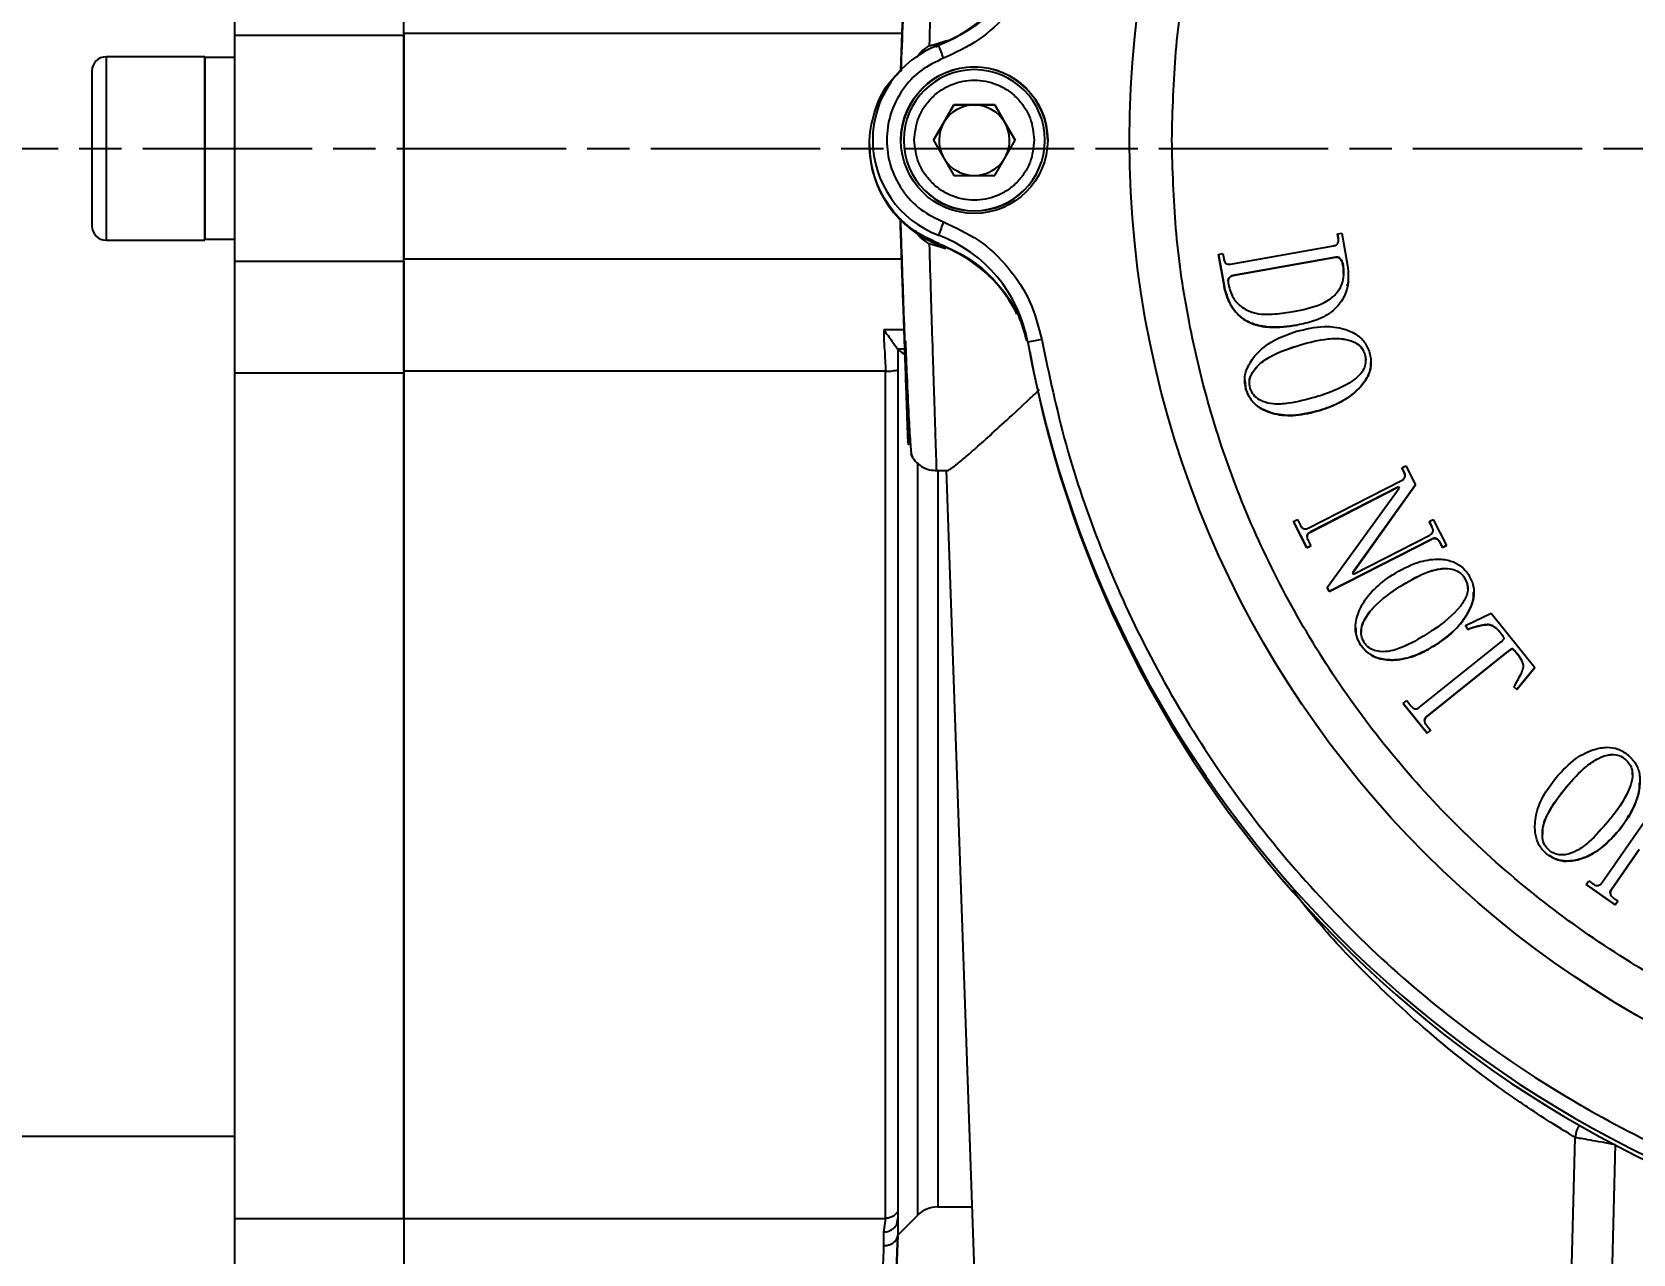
# Model space of a CAD drawing. Header units: millimetres. Extents: x 2278 to 4715, y 679 to 2402.
# Drawn here: x 3693.4 to 3806.8, y 2004.8 to 2091.4 of the extents above; entities that cross this region are included whole.
import ezdxf

# ---------------------------------------------------------------- set-up
doc = ezdxf.new("R2010")
doc.units = ezdxf.units.MM
doc.linetypes.add('AM_ISO08W050', pattern=[18, 12, -1.5, 3, -1.5])
doc.layers.add('AM_5', color=3, linetype='Continuous', lineweight=25)
doc.layers.add('AM_7', color=4, linetype='AM_ISO08W050', lineweight=25)
doc.styles.add('SLDTEXTSTYLE1', font='txt.shx', dxfattribs={"width": 0.7, "bigfont": 'gbcbig.shx'})
doc.dimstyles.new('SLDDIMSTYLE12$0', dxfattribs={"dimtxt": 12, "dimasz": 10, "dimexe": 0, "dimexo": 0.0625, "dimgap": 0.875, "dimtad": 1, "dimdec": 1, "dimlfac": 1.8, "dimrnd": 1e-09, "dimzin": 12, "dimdsep": 46, "dimtxsty": 'SLDTEXTSTYLE1', "dimcen": 0.09, "dimdle": 8.16, "dimclrd": 3, "dimclre": 3, "dimadec": 0, "dimazin": 3, "dimtfac": 1, "dimtdec": 1, "dimtofl": 0, "dimtmove": 0, "dimatfit": 3, "dimfxl": 0, "dimfrac": 2, "dimtolj": 1, "dimlwd": 5, "dimlwe": 5, "dimarcsym": 0})

# ---------------------------------------------------------------- blocks, each defined once
blk = doc.blocks.new('*D60')
at = {"layer": 'AM_5', "color": 3, "lineweight": 5, "transparency": 16777216}
blk.add_line((3707.66, 2176.12), (3538.45, 2176.12), dxfattribs=at)
at = {"layer": 'AM_5', "color": 3, "linetype": 'Continuous', "lineweight": 5, "transparency": 16777216}
for p, q in [((3538.45, 2166.12), (3538.45, 2000.12)), ((3707.66, 1990.12), (3538.45, 1990.12))]:
    blk.add_line(p, q, dxfattribs=at)
at = {"layer": 'AM_5', "color": 3, "transparency": 16777216}
for points in [[(3536.78, 2166.12), (3540.11, 2166.12), (3538.45, 2176.12)], [(3536.78, 2000.12), (3540.11, 2000.12), (3538.45, 1990.12)]]:
    blk.add_solid(points, dxfattribs=at)
at = {"layer": 'Defpoints', "color": 0, "transparency": 16777216}
for p in [(3707.72, 2176.12), (3538.45, 1990.12), (3707.72, 1990.12)]:
    blk.add_point(p, dxfattribs=at)
at = {"layer": 'AM_5', "color": 0, "transparency": 16777216, "insert": (3531.57, 2083.12), "char_height": 12, "attachment_point": 5, "rotation": 90, "style": 'SLDTEXTSTYLE1'}
blk.add_mtext('\\A1;186', dxfattribs=at)

msp = doc.modelspace()

# ---------------------------------------------------------------- linework, layer by layer
at = {"color": 7, "linetype": 'Continuous', "lineweight": 25}
for p, q in [((3707.721, 2099.054), (3707.72, 2091.116)), ((3755.115, 2094.572), (3754.908, 2088.652)), ((3719.72, 2091.116), (3707.72, 2091.116)), ((3707.72, 2091.116), (3707.72, 2075.125)), ((3755, 2091.278), (3719.72, 2091.278)), ((3719.72, 2075.125), (3719.72, 2091.116)), ((3756.947, 2090.386), (3757.475, 2090.541)), ((3757.424, 2090.332), (3757.656, 2090.459)), ((3757.475, 2090.541), (3758.203, 2090.773)), ((3705.62, 2089.621), (3698.62, 2089.621)), ((3698.62, 2089.621), (3698.62, 2076.621)), ((3705.62, 2089.621), (3705.62, 2076.621)), ((3707.72, 2089.561), (3705.62, 2089.561)), ((3705.62, 2076.681), (3705.62, 2089.561)), ((3758.7, 2086.207), (3757.256, 2083.707)), ((3757.978, 2084.951), (3758.7, 2086.201)), ((3761.587, 2086.207), (3758.7, 2086.207)), ((3758.7, 2086.201), (3758.7, 2086.207)), ((3758.7, 2086.201), (3760.143, 2086.201)), ((3760.143, 2086.201), (3761.587, 2086.201)), ((3763.03, 2083.707), (3761.587, 2086.207)), ((3761.587, 2086.201), (3761.587, 2086.207)), ((3761.587, 2086.201), (3762.308, 2084.951)), ((3757.258, 2083.704), (3757.978, 2084.951)), ((3762.308, 2084.951), (3763.028, 2083.704)), ((3752.72, 2083.411), (3752.72, 2083.338)), ((3752.943, 2083.709), (3752.943, 2083.675)), ((3755.143, 2083.705), (3755.143, 2083.694)), ((3757.256, 2083.707), (3758.7, 2081.207)), ((3761.587, 2081.207), (3763.03, 2083.707)), ((3765.143, 2083.694), (3765.143, 2083.705)), ((3758.7, 2081.207), (3761.587, 2081.207)), ((3698.62, 2076.621), (3705.62, 2076.621)), ((3705.62, 2076.681), (3707.72, 2076.681)), ((3757.5, 2076.204), (3756.944, 2076.363)), ((3757.539, 2076.334), (3757.5, 2076.204)), ((3758.137, 2076.01), (3757.5, 2076.204)), ((3757.611, 2076.935), (3757.611, 2076.969)), ((3757.655, 2076.291), (3757.655, 2076.363)), ((3778.307, 2074.922), (3785.608, 2076.222)), ((3785.88, 2077.062), (3786.186, 2077.116)), ((3785.936, 2076.756), (3785.88, 2077.062)), ((3785.88, 2077.062), (3785.88, 2077.06)), ((3785.88, 2077.06), (3785.936, 2076.753)), ((3785.936, 2076.756), (3785.936, 2076.753)), ((3785.936, 2076.753), (3785.937, 2076.536)), ((3786.186, 2077.116), (3786.596, 2074.818)), ((3707.72, 2075.125), (3719.72, 2075.125)), ((3707.72, 2075.125), (3707.72, 2067.187)), ((3719.72, 2075.288), (3754.998, 2075.288)), ((3719.72, 2075.125), (3719.72, 2067.187)), ((3754.998, 2075.288), (3755.003, 2075.151)), ((3777.448, 2075.611), (3777.754, 2075.665)), ((3777.839, 2073.417), (3777.448, 2075.611)), ((3777.448, 2075.611), (3777.448, 2075.609)), ((3777.448, 2075.609), (3777.839, 2073.415)), ((3777.754, 2075.665), (3777.818, 2075.309)), ((3785.755, 2075.405), (3778.454, 2074.105)), ((3778.454, 2074.103), (3785.755, 2075.403)), ((3785.755, 2075.403), (3785.755, 2075.405)), ((3778.454, 2074.103), (3778.454, 2074.105)), ((3786.29, 2074.762), (3786.28, 2074.223)), ((3786.29, 2074.762), (3786.29, 2074.764)), ((3777.839, 2073.417), (3777.839, 2073.415)), ((3786.655, 2073.767), (3786.655, 2073.769)), ((3763.162, 2071.363), (3763.053, 2071.611)), ((3755.174, 2070.271), (3753.727, 2070.271)), ((3763.934, 2069.397), (3763.934, 2069.363)), ((3754.72, 2068.889), (3754.705, 2068.916)), ((3754.705, 2068.916), (3755.221, 2068.916)), ((3754.72, 2068.889), (3754.72, 2067.431)), ((3755.236, 2068.494), (3754.72, 2068.889)), ((3755.223, 2068.916), (3755.285, 2068.916)), ((3719.72, 2067.187), (3707.72, 2067.187)), ((3753.854, 2067.329), (3719.72, 2067.326)), ((3788.259, 2067.94), (3788.259, 2067.942)), ((3779.301, 2066.7), (3779.301, 2066.698)), ((3779.314, 2066.699), (3779.392, 2066.045)), ((3757.453, 2060.287), (3758.23, 2060.287)), ((3758.161, 2060.332), (3760.852, 1983.283)), ((3790.439, 2060.478), (3790.717, 2060.62)), ((3790.582, 2060.201), (3790.439, 2060.478)), ((3790.439, 2060.478), (3790.439, 2060.476)), ((3790.439, 2060.476), (3790.582, 2060.198)), ((3790.582, 2060.201), (3790.582, 2060.198)), ((3790.717, 2060.62), (3791.402, 2059.28)), ((3783.813, 2056.213), (3790.424, 2059.596)), ((3790.196, 2059.129), (3783.955, 2055.936)), ((3783.955, 2055.933), (3790.196, 2059.127)), ((3791.402, 2059.28), (3786.954, 2053.036)), ((3786.955, 2053.035), (3791.402, 2059.278)), ((3790.245, 2059.037), (3790.196, 2059.129)), ((3790.196, 2059.129), (3790.196, 2059.127)), ((3790.196, 2059.127), (3790.244, 2059.036)), ((3791.402, 2059.28), (3791.402, 2059.278)), ((3785.153, 2051.998), (3790.245, 2059.037)), ((3782.765, 2056.668), (3783.042, 2056.81)), ((3783.042, 2056.81), (3783.231, 2056.44)), ((3792.379, 2056.687), (3792.656, 2056.829)), ((3792.656, 2056.829), (3793.602, 2054.98)), ((3783.71, 2054.818), (3782.765, 2056.668)), ((3782.765, 2056.668), (3782.765, 2056.665)), ((3782.765, 2056.665), (3783.71, 2054.816)), ((3783.955, 2055.936), (3783.955, 2055.933)), ((3787.003, 2052.944), (3792.412, 2055.712)), ((3792.568, 2056.317), (3792.379, 2056.687)), ((3792.379, 2056.687), (3792.379, 2056.685)), ((3792.379, 2056.685), (3792.568, 2056.315)), ((3792.568, 2056.317), (3792.568, 2056.315)), ((3783.988, 2054.961), (3783.71, 2054.818)), ((3783.71, 2054.816), (3783.988, 2054.959)), ((3783.71, 2054.818), (3783.71, 2054.816)), ((3783.799, 2055.331), (3783.988, 2054.961)), ((3783.988, 2054.961), (3783.988, 2054.959)), ((3792.554, 2055.435), (3785.296, 2051.721)), ((3785.296, 2051.719), (3792.554, 2055.433)), ((3792.554, 2055.435), (3792.554, 2055.433)), ((3793.325, 2054.838), (3793.136, 2055.207)), ((3793.136, 2055.207), (3793.136, 2055.205)), ((3793.136, 2055.205), (3793.325, 2054.835)), ((3793.602, 2054.98), (3793.325, 2054.838)), ((3793.325, 2054.835), (3793.602, 2054.978)), ((3793.325, 2054.838), (3793.325, 2054.835)), ((3793.602, 2054.98), (3793.602, 2054.978)), ((3786.954, 2053.036), (3787.003, 2052.944)), ((3785.296, 2051.721), (3785.153, 2051.998)), ((3785.153, 2051.998), (3785.153, 2051.996)), ((3785.153, 2051.996), (3785.296, 2051.719)), ((3785.296, 2051.721), (3785.296, 2051.719)), ((3795.547, 2051.683), (3795.547, 2051.685)), ((3794.951, 2049.313), (3796.779, 2050.18)), ((3796.779, 2050.18), (3799.858, 2046.336)), ((3787.154, 2049.14), (3787.154, 2049.138)), ((3795.105, 2049.037), (3794.951, 2049.313)), ((3794.951, 2049.313), (3794.951, 2049.311)), ((3794.951, 2049.311), (3795.105, 2049.035)), ((3795.105, 2049.037), (3795.105, 2049.035)), ((3791.692, 2043.514), (3797.355, 2048.051)), ((3797.469, 2048.739), (3797.469, 2048.736)), ((3797.835, 2047.371), (3792.212, 2042.867)), ((3792.212, 2042.865), (3797.835, 2047.369)), ((3797.835, 2047.371), (3797.835, 2047.369)), ((3798.667, 2047.242), (3798.667, 2047.24)), ((3799.858, 2046.336), (3798.58, 2044.782)), ((3798.58, 2044.78), (3799.858, 2046.334)), ((3799.858, 2046.336), (3799.858, 2046.334)), ((3798.58, 2044.782), (3798.378, 2044.951)), ((3798.378, 2044.951), (3798.378, 2044.949)), ((3798.378, 2044.949), (3798.58, 2044.78)), ((3798.58, 2044.782), (3798.58, 2044.78)), ((3790.542, 2043.788), (3790.784, 2043.982)), ((3792.227, 2041.684), (3790.542, 2043.788)), ((3790.542, 2043.788), (3790.542, 2043.786)), ((3790.542, 2043.786), (3792.227, 2041.682)), ((3790.784, 2043.982), (3791.077, 2043.618)), ((3792.179, 2042.243), (3792.47, 2041.879)), ((3792.212, 2042.867), (3792.212, 2042.865)), ((3792.47, 2041.879), (3792.227, 2041.684)), ((3792.227, 2041.682), (3792.47, 2041.877)), ((3792.227, 2041.684), (3792.227, 2041.682)), ((3792.47, 2041.879), (3792.47, 2041.877)), ((3804.605, 2031.075), (3808.88, 2037.203)), ((3799.872, 2035.112), (3799.872, 2035.11)), ((3807.264, 2033.425), (3805.291, 2030.598)), ((3805.291, 2030.595), (3807.264, 2033.423)), ((3803.5, 2030.954), (3803.681, 2031.212)), ((3805.557, 2029.517), (3803.5, 2030.954)), ((3803.5, 2030.954), (3803.5, 2030.952)), ((3803.5, 2030.952), (3805.557, 2029.515)), ((3803.681, 2031.212), (3803.979, 2031.002)), ((3805.291, 2030.598), (3805.291, 2030.595)), ((3805.438, 2029.985), (3805.738, 2029.775)), ((3805.738, 2029.775), (3805.557, 2029.517)), ((3805.557, 2029.515), (3805.738, 2029.773)), ((3805.738, 2029.775), (3805.738, 2029.773)), ((3805.557, 2029.517), (3805.557, 2029.515)), ((3566.72, 2013.121), (3707.72, 2013.121)), ((3801.937, 1983.296), (3802.721, 2013.026)), ((3805.548, 2012.524), (3804.804, 1983.291)), ((3757.548, 2008.1), (3759.985, 2008.1)), ((3707.72, 2007.276), (3719.72, 2007.276)), ((3707.72, 2007.276), (3707.72, 1997.84)), ((3719.72, 2007.29), (3753.854, 2007.29)), ((3719.72, 2007.276), (3719.72, 1997.84)), ((3753.854, 2007.29), (3753.72, 2006.319)), ((3754.644, 2006.863), (3754.72, 2007.201)), ((3754.651, 2006.879), (3754.721, 2007.277)), ((3754.72, 2007.779), (3754.72, 2007.201)), ((3754.72, 2006.1), (3756.134, 2007.515)), ((3754.72, 2007.201), (3754.72, 2006.132)), ((3753.72, 2006.319), (3753.72, 2005.357)), ((3754.72, 2006.132), (3754.72, 2006.1)), ((3754.72, 2006.1), (3754.72, 2006.073))]:
    msp.add_line(p, q, dxfattribs=at)
at = {"color": 7, "linetype": 'Continuous', "lineweight": 25, "flags": 128}
for points in [[(3707.72, 2067.187), (3707.72, 2062.068), (3707.72, 2057.046), (3707.72, 2052.144), (3707.72, 2047.386), (3707.72, 2042.793), (3707.72, 2038.387), (3707.72, 2034.188), (3707.72, 2030.215), (3707.72, 2026.488), (3707.72, 2023.022), (3707.72, 2019.834), (3707.72, 2016.939), (3707.72, 2014.351), (3707.72, 2012.08), (3707.72, 2010.139), (3707.72, 2008.535), (3707.72, 2007.276)], [(3719.72, 2007.276), (3719.72, 2008.535), (3719.72, 2010.139), (3719.72, 2012.08), (3719.72, 2014.351), (3719.72, 2016.939), (3719.72, 2019.834), (3719.72, 2023.022), (3719.72, 2026.487), (3719.72, 2030.215), (3719.72, 2034.188), (3719.72, 2038.387), (3719.72, 2042.793), (3719.72, 2047.386), (3719.72, 2052.144), (3719.72, 2057.046), (3719.72, 2062.068), (3719.72, 2067.187)], [(3753.854, 2007.29), (3753.854, 2008.56), (3753.854, 2010.174), (3753.854, 2012.126), (3753.854, 2014.407), (3753.854, 2017.005), (3753.854, 2019.91), (3753.854, 2023.106), (3753.854, 2026.581), (3753.854, 2030.316), (3753.854, 2034.296), (3753.854, 2038.502), (3753.854, 2042.915), (3753.854, 2047.513), (3753.854, 2052.276), (3753.854, 2057.182), (3753.854, 2062.207), (3753.854, 2067.329)], [(3754.72, 2067.431), (3754.72, 2062.342), (3754.72, 2057.349), (3754.72, 2052.475), (3754.72, 2047.743), (3754.72, 2043.174), (3754.72, 2038.79), (3754.72, 2034.611), (3754.72, 2030.657), (3754.72, 2026.945), (3754.72, 2023.493), (3754.72, 2020.317), (3754.72, 2017.432), (3754.72, 2014.85), (3754.72, 2012.584), (3754.72, 2010.645), (3754.72, 2009.041), (3754.72, 2007.779)], [(3756.134, 2007.515), (3756.134, 2007.515), (3756.134, 2007.693), (3756.134, 2008.223), (3756.134, 2009.101), (3756.134, 2010.324), (3756.134, 2011.885), (3756.134, 2013.778), (3756.134, 2015.993), (3756.134, 2018.52), (3756.134, 2021.348), (3756.134, 2024.463), (3756.134, 2027.852), (3756.134, 2031.497), (3756.134, 2035.382), (3756.134, 2039.49), (3756.134, 2043.8), (3756.134, 2048.293), (3756.135, 2052.948), (3756.135, 2057.744), (3756.135, 2060.769)], [(3757.549, 2060.248), (3757.549, 2056.021), (3757.549, 2051.304), (3757.549, 2046.736), (3757.549, 2042.338), (3757.549, 2038.131), (3757.549, 2034.134), (3757.549, 2030.366), (3757.549, 2026.844), (3757.549, 2023.586), (3757.549, 2020.606), (3757.549, 2017.918), (3757.549, 2015.535), (3757.548, 2013.468), (3757.548, 2011.727), (3757.548, 2010.319), (3757.548, 2009.252), (3757.548, 2008.53), (3757.548, 2008.156), (3757.548, 2008.1)], [(3802.997, 2013.896), (3802.823, 2013.512), (3802.721, 2013.026)]]:
    msp.add_lwpolyline(points, dxfattribs=at)
at = {"color": 7, "linetype": 'Continuous', "lineweight": 25}
for centre, radius in [((3842.643, 2083.711), 71.5), ((3760.143, 2083.711), 5.2)]:
    msp.add_circle(centre, radius, dxfattribs=at)
for centre, radius, start, end in [((3754.095, 2099.811), 10, 290.58663, 349.69385), ((3760.143, 2083.709), 7.2, 110.58661, 179.99981), ((3448.835, 1973.671), 330.121, 20.5433, 20.71651), ((3698.62, 2088.621), 1, 89.99969, 179.99969), ((3760.143, 2083.694), 5.2, 0.00011, 179.99974), ((3760.143, 2083.705), 5, 359.99978, 179.99975), ((3760.143, 2083.701), 2.5, 89.99966, 149.9996), ((3760.143, 2083.701), 2.5, 29.99978, 89.99971), ((3760.143, 2083.701), 2.5, 149.99962, 207.09742), ((3760.143, 2083.701), 2.5, 332.90197, 29.99975), ((3760.22, 2083.338), 7.5, 179.99988, 250.00153), ((3760.143, 2083.709), 7.2, 179.99987, 249.41339), ((3760.143, 2083.705), 5, 179.99995, 359.99959), ((3760.143, 2083.694), 5, 179.99995, 359.99959), ((3760.143, 2083.701), 2.5, 212.9021, 265.89476), ((3760.143, 2083.701), 2.5, 274.10462, 327.09726), ((3698.62, 2077.621), 1, 179.99969, 269.99969), ((4071.511, 1959.868), 335.031, 159.37056, 159.54192), ((3754.095, 2067.607), 10, 10.30615, 69.41337), ((3754.236, 2066.894), 10, 28.14855, 70.0015), ((3785.967, 1952.426), 119.028, 100.18577, 100.66732), ((3842.643, 2083.709), 80, 190.30617, 259.69396), ((3842.72, 2083.337), 80, 190.52799, 258.6349), ((3757.548, 2006.1), 2, 89.99969, 134.99969)]:
    msp.add_arc(centre, radius, start, end, dxfattribs=at)
for points, knots in [([(3774.143, 2083.718), (3774.198, 2085.807), (3774.308, 2089.985), (3775.218, 2096.324), (3776.704, 2102.676), (3778.878, 2109.042), (3781.708, 2115.265), (3785.222, 2121.288), (3789.376, 2126.979), (3794.12, 2132.241), (3799.381, 2136.984), (3805.073, 2141.138), (3811.096, 2144.652), (3817.319, 2147.484), (3823.685, 2149.655), (3830.037, 2151.15), (3836.376, 2152.027), (3842.643, 2152.313), (3848.91, 2152.027), (3855.249, 2151.15), (3861.602, 2149.655), (3867.967, 2147.484), (3874.191, 2144.652), (3880.213, 2141.138), (3885.905, 2136.984), (3891.166, 2132.241), (3895.91, 2126.979), (3900.064, 2121.288), (3903.578, 2115.265), (3906.409, 2109.042), (3908.583, 2102.676), (3910.069, 2096.324), (3910.979, 2089.985), (3911.088, 2085.807), (3911.143, 2083.718)], [0, 0, 0, 0, 0.02912361, 0.05824846, 0.08912004, 0.11999406, 0.1519015, 0.18431275, 0.21706879, 0.24999999, 0.2829312, 0.31568724, 0.34809849, 0.38000593, 0.41087751, 0.44175153, 0.47087453, 0.49999999, 0.52912299, 0.55824846, 0.58912004, 0.61999406, 0.6519015, 0.68431275, 0.71706879, 0.74999999, 0.7829312, 0.81568724, 0.84809849, 0.88000593, 0.91087751, 0.94175153, 0.97087515, 1, 1, 1, 1]), ([(3757.465, 2106.579), (3757.464, 2106.528), (3757.46, 2106.426), (3757.435, 2105.656), (3757.403, 2104.645), (3757.367, 2103.516), (3757.319, 2102.01), (3757.254, 2100.001), (3757.168, 2097.341), (3757.066, 2094.126), (3756.988, 2091.661), (3756.947, 2090.386)], [0, 0, 0, 0, 0.1217334, 0.2456529, 0.3295313, 0.4143849, 0.5002146, 0.6112196, 0.7315209, 0.8611156, 1, 1, 1, 1]), ([(3755.751, 2105.461), (3755.738, 2105.497), (3755.696, 2105.609), (3755.614, 2104.681), (3755.502, 2102.783), (3755.373, 2099.949), (3755.228, 2096.377), (3755.082, 2092.531), (3754.983, 2089.792), (3754.939, 2088.579)], [0, 0, 0, 0, 0.0766683, 0.2378832, 0.398102, 0.5574825, 0.7161906, 0.8743952, 1, 1, 1, 1]), ([(3764.918, 2097.845), (3764.684, 2096.942), (3764.209, 2095.105), (3762.624, 2092.691), (3760.533, 2090.701), (3758.81, 2089.906), (3757.963, 2089.515)], [0, 0, 0, 0, 0.24579633, 0.5, 0.75420367, 1, 1, 1, 1]), ([(3756.074, 2089.591), (3756.186, 2089.74), (3756.427, 2090.059), (3756.766, 2090.272), (3756.947, 2090.386)], [0, 0, 0, 0, 0.4647089, 1, 1, 1, 1]), ([(3697.62, 2088.621), (3697.62, 2088.547), (3697.62, 2088.434), (3697.62, 2087.748), (3697.62, 2087.038), (3697.62, 2086.157), (3697.62, 2084.877), (3697.62, 2083.121), (3697.62, 2081.364), (3697.62, 2080.084), (3697.62, 2079.203), (3697.62, 2078.493), (3697.62, 2077.807), (3697.62, 2077.694), (3697.62, 2077.621)], [0, 0, 0, 0, 0.1197284, 0.1841803, 0.25, 0.3158197, 0.3802716, 0.5, 0.6197284, 0.6841803, 0.75, 0.8158197, 0.8802716, 1, 1, 1, 1]), ([(3757.655, 2076.363), (3756.961, 2076.688), (3755.573, 2077.338), (3753.983, 2079.05), (3752.956, 2081.117), (3752.6, 2083.415), (3752.969, 2085.688), (3753.803, 2087.547), (3754.693, 2088.39), (3755.028, 2088.707)], [0, 0, 0, 0, 0.1514487, 0.3028974, 0.4543462, 0.6057949, 0.7572436, 0.9086923, 1, 1, 1, 1]), ([(3757.963, 2089.515), (3757.409, 2089.251), (3756.276, 2088.71), (3754.966, 2087.292), (3754.129, 2085.575), (3753.852, 2083.711), (3754.129, 2081.847), (3754.966, 2080.131), (3756.276, 2078.713), (3757.409, 2078.171), (3757.963, 2077.907)], [0, 0, 0, 0, 0.122089, 0.25, 0.377911, 0.5, 0.622089, 0.75, 0.877911, 1, 1, 1, 1]), ([(3755.893, 2083.707), (3755.95, 2084.242), (3756.037, 2085.064), (3756.567, 2086.054), (3757.116, 2086.734), (3757.797, 2087.286), (3758.786, 2087.799), (3760.143, 2088.06), (3761.5, 2087.799), (3762.49, 2087.286), (3763.171, 2086.734), (3763.719, 2086.054), (3764.249, 2085.064), (3764.336, 2084.242), (3764.393, 2083.707)], [0, 0, 0, 0, 0.1197284, 0.1841803, 0.25, 0.3158197, 0.3802716, 0.5, 0.6197284, 0.6841803, 0.75, 0.8158197, 0.8802716, 1, 1, 1, 1]), ([(3764.393, 2083.707), (3764.336, 2083.172), (3764.249, 2082.35), (3763.719, 2081.36), (3763.171, 2080.68), (3762.49, 2080.128), (3761.5, 2079.615), (3760.143, 2079.354), (3758.786, 2079.615), (3757.797, 2080.128), (3757.116, 2080.68), (3756.567, 2081.36), (3756.037, 2082.35), (3755.95, 2083.172), (3755.893, 2083.707)], [0, 0, 0, 0, 0.1197284, 0.1841803, 0.25, 0.3158197, 0.3802716, 0.5, 0.6197284, 0.6841803, 0.75, 0.8158197, 0.8802716, 1, 1, 1, 1]), ([(3911.143, 2083.718), (3911.088, 2081.629), (3910.978, 2077.45), (3910.069, 2071.112), (3908.583, 2064.759), (3906.409, 2058.394), (3903.578, 2052.17), (3900.064, 2046.148), (3895.91, 2040.456), (3891.166, 2035.194), (3885.905, 2030.451), (3880.213, 2026.297), (3874.191, 2022.783), (3867.967, 2019.952), (3861.602, 2017.78), (3855.249, 2016.285), (3848.911, 2015.408), (3842.643, 2015.123), (3836.376, 2015.408), (3830.037, 2016.285), (3823.685, 2017.78), (3817.319, 2019.952), (3811.096, 2022.783), (3805.073, 2026.297), (3799.381, 2030.451), (3794.12, 2035.194), (3789.376, 2040.456), (3785.222, 2046.148), (3781.708, 2052.17), (3778.878, 2058.393), (3776.704, 2064.759), (3775.218, 2071.111), (3774.308, 2077.45), (3774.198, 2081.629), (3774.143, 2083.718)], [0, 0, 0, 0, 0.0291236, 0.0582485, 0.08912, 0.1199941, 0.1519015, 0.1843128, 0.2170688, 0.25, 0.2829312, 0.3156872, 0.3480985, 0.3800059, 0.4108775, 0.4417515, 0.4708745, 0.5, 0.529123, 0.5582485, 0.58912, 0.6199941, 0.6519015, 0.6843128, 0.7170688, 0.75, 0.7829312, 0.8156872, 0.8480985, 0.8800059, 0.9108775, 0.9417515, 0.9708751, 1, 1, 1, 1]), ([(3754.902, 2078.14), (3754.924, 2077.498), (3754.988, 2075.68), (3755.085, 2072.894), (3755.189, 2069.889), (3755.28, 2067.288), (3755.354, 2065.152), (3755.41, 2063.553), (3755.445, 2062.531), (3755.459, 2062.123), (3755.452, 2062.333), (3755.423, 2063.163), (3755.373, 2064.581), (3755.304, 2066.551), (3755.218, 2069.015), (3755.117, 2071.884), (3755.041, 2074.062), (3755.003, 2075.151)], [0, 0, 0, 0, 0.0375957, 0.1063366, 0.1750804, 0.243824, 0.3125667, 0.3813092, 0.4500521, 0.518795, 0.587537, 0.6562791, 0.7250226, 0.7937664, 0.8625103, 0.9312548, 1, 1, 1, 1]), ([(3755.139, 2071.285), (3755.138, 2071.332), (3755.135, 2071.403), (3755.121, 2071.826), (3755.103, 2072.343), (3755.078, 2073.035), (3755.049, 2073.863), (3755.022, 2074.642), (3754.996, 2075.422), (3754.967, 2076.248), (3754.942, 2076.938), (3754.924, 2077.452), (3754.91, 2077.871), (3754.907, 2077.94), (3754.905, 2077.985)], [0, 0, 0, 0, 0.1213599, 0.1847896, 0.2498693, 0.3550213, 0.4225846, 0.5, 0.5774194, 0.644984, 0.7501306, 0.8152129, 0.8786435, 1, 1, 1, 1]), ([(3754.998, 2075.288), (3754.993, 2075.443), (3754.981, 2075.764), (3754.941, 2076.935), (3754.908, 2077.898), (3754.905, 2077.985)], [0, 0, 0, 0, 0.4620596, 0.9510913, 1, 1, 1, 1]), ([(3756.944, 2076.363), (3756.771, 2076.477), (3756.416, 2076.712), (3756.082, 2077.059), (3755.98, 2077.293), (3755.966, 2077.325)], [0, 0, 0, 0, 0.44903943, 0.92413199, 1, 1, 1, 1]), ([(3757.963, 2077.907), (3758.81, 2077.516), (3760.533, 2076.721), (3762.624, 2074.731), (3764.209, 2072.317), (3764.684, 2070.481), (3764.918, 2069.578)], [0, 0, 0, 0, 0.24579633, 0.5, 0.75420367, 1, 1, 1, 1]), ([(3756.944, 2076.363), (3756.982, 2075.141), (3757.058, 2072.775), (3757.146, 2069.985), (3757.213, 2067.884), (3757.263, 2066.335), (3757.317, 2064.651), (3757.37, 2062.976), (3757.416, 2061.521), (3757.444, 2060.639), (3757.456, 2060.251), (3757.454, 2060.322), (3757.453, 2060.337)], [0, 0, 0, 0, 0.1340749, 0.2594439, 0.3382255, 0.41313, 0.4841574, 0.6085038, 0.7306346, 0.850552, 0.9682583, 1, 1, 1, 1]), ([(3757.655, 2076.363), (3758.447, 2076.007), (3760.031, 2075.293), (3761.935, 2073.491), (3763.283, 2071.529), (3763.675, 2070.096), (3763.838, 2069.5)], [0, 0, 0, 0, 0.2693299, 0.5386597, 0.8079896, 1, 1, 1, 1]), ([(3785.608, 2076.222), (3785.68, 2076.24), (3785.785, 2076.267), (3785.89, 2076.361), (3785.942, 2076.462), (3785.956, 2076.599), (3785.943, 2076.7), (3785.936, 2076.756)], [0, 0, 0, 0, 0.30392994, 0.43941157, 0.5752405, 0.76653821, 1, 1, 1, 1]), ([(3777.818, 2075.309), (3777.836, 2075.224), (3777.862, 2075.103), (3777.957, 2074.98), (3778.052, 2074.924), (3778.172, 2074.905), (3778.261, 2074.916), (3778.307, 2074.922)], [0, 0, 0, 0, 0.35696, 0.5062957, 0.6288316, 0.8071132, 1, 1, 1, 1]), ([(3786.29, 2074.764), (3786.272, 2074.853), (3786.234, 2075.032), (3786.14, 2075.24), (3786.021, 2075.356), (3785.926, 2075.406), (3785.835, 2075.414), (3785.778, 2075.408), (3785.755, 2075.405)], [0, 0, 0, 0, 0.2921955, 0.58744784, 0.71225893, 0.81805092, 0.92407158, 1, 1, 1, 1]), ([(3785.755, 2075.403), (3785.801, 2075.408), (3785.883, 2075.416), (3786.004, 2075.368), (3786.116, 2075.265), (3786.228, 2075.059), (3786.266, 2074.877), (3786.29, 2074.762)], [0, 0, 0, 0, 0.1466773, 0.2597848, 0.4063589, 0.6245326, 1, 1, 1, 1]), ([(3778.454, 2074.105), (3778.403, 2074.092), (3778.316, 2074.07), (3778.213, 2073.977), (3778.145, 2073.848), (3778.12, 2073.67), (3778.136, 2073.541), (3778.145, 2073.471)], [0, 0, 0, 0, 0.193467, 0.3358788, 0.5086875, 0.7339662, 1, 1, 1, 1]), ([(3778.139, 2073.733), (3778.138, 2073.748), (3778.135, 2073.806), (3778.174, 2073.903), (3778.24, 2074.006), (3778.341, 2074.076), (3778.414, 2074.093), (3778.454, 2074.103)], [0, 0, 0, 0, 0.082416, 0.3268959, 0.5723108, 0.7726547, 1, 1, 1, 1]), ([(3782.753, 2071.554), (3783.412, 2071.691), (3784.365, 2071.889), (3785.457, 2072.472), (3786.025, 2073.072), (3786.321, 2073.773), (3786.351, 2074.359), (3786.303, 2074.676), (3786.29, 2074.764)], [0, 0, 0, 0, 0.371772, 0.5375514, 0.6794823, 0.8219529, 0.950737, 1, 1, 1, 1]), ([(3786.596, 2074.818), (3786.641, 2074.285), (3786.714, 2073.401), (3786.202, 2072.258), (3785.395, 2071.406), (3784.275, 2070.868), (3783.425, 2070.686), (3783.029, 2070.601)], [0, 0, 0, 0, 0.251835, 0.4174083, 0.5832357, 0.8058387, 1, 1, 1, 1]), ([(3783.029, 2070.601), (3782.361, 2070.51), (3781.299, 2070.366), (3779.906, 2070.62), (3778.971, 2071.144), (3778.26, 2071.988), (3777.961, 2072.806), (3777.858, 2073.321), (3777.839, 2073.417)], [0, 0, 0, 0, 0.2981143, 0.4743939, 0.6200678, 0.7658819, 0.9565068, 1, 1, 1, 1]), ([(3777.839, 2073.415), (3777.957, 2072.942), (3778.157, 2072.14), (3778.888, 2071.211), (3779.849, 2070.626), (3781.284, 2070.361), (3782.372, 2070.509), (3783.029, 2070.599)], [0, 0, 0, 0, 0.2147875, 0.363839, 0.5132044, 0.70643, 1, 1, 1, 1]), ([(3778.145, 2073.471), (3778.239, 2073.142), (3778.419, 2072.511), (3779.096, 2071.818), (3780.112, 2071.35), (3781.38, 2071.346), (3782.315, 2071.488), (3782.753, 2071.554)], [0, 0, 0, 0, 0.1795953, 0.3437589, 0.4958271, 0.7636966, 1, 1, 1, 1]), ([(3786.564, 2073.384), (3786.611, 2073.503), (3786.661, 2073.629), (3786.653, 2073.76), (3786.652, 2073.767)], [0, 0, 0, 0, 0.9454114, 1, 1, 1, 1]), ([(3782.967, 2070.158), (3783.624, 2070.316), (3784.743, 2070.586), (3786.223, 2070.411), (3787.194, 2069.998), (3787.849, 2069.412), (3788.051, 2068.908), (3788.157, 2068.644)], [0, 0, 0, 0, 0.335879, 0.5723444, 0.7315693, 0.8590321, 1, 1, 1, 1]), ([(3753.727, 2070.271), (3753.724, 2070.091), (3753.717, 2069.629), (3753.804, 2068.663), (3753.835, 2067.84), (3753.854, 2067.329)], [0, 0, 0, 0, 0.1942422, 0.5006255, 1, 1, 1, 1]), ([(3753.727, 2070.271), (3753.93, 2069.99), (3754.299, 2069.481), (3754.579, 2069.091), (3754.705, 2068.916)], [0, 0, 0, 0, 0.5512851, 1, 1, 1, 1]), ([(3755.262, 2069.477), (3755.296, 2068.626), (3755.378, 2066.562), (3755.492, 2064.095), (3755.603, 2062.193), (3755.684, 2061.268), (3755.725, 2061.371), (3755.739, 2061.406)], [0, 0, 0, 0, 0.1663905, 0.4035453, 0.6419371, 0.881799, 1, 1, 1, 1]), ([(3764.918, 2069.578), (3765.444, 2067.082), (3766.506, 2062.044), (3769.045, 2054.667), (3772.314, 2047.425), (3776.377, 2040.446), (3781.189, 2033.843), (3786.681, 2027.75), (3792.775, 2022.257), (3799.378, 2017.445), (3806.357, 2013.383), (3813.599, 2010.114), (3820.976, 2007.575), (3826.013, 2006.512), (3828.509, 2005.986)], [0, 0, 0, 0, 0.0799588, 0.1613715, 0.2441424, 0.3288926, 0.4142166, 0.5, 0.5857784, 0.6711024, 0.7558576, 0.8386237, 0.9200388, 1, 1, 1, 1]), ([(3779.392, 2066.047), (3779.341, 2066.332), (3779.243, 2066.879), (3779.556, 2067.803), (3780.269, 2068.782), (3781.476, 2069.648), (3782.475, 2069.989), (3782.967, 2070.158)], [0, 0, 0, 0, 0.14232276, 0.27348402, 0.47364872, 0.74063358, 1, 1, 1, 1]), ([(3783.25, 2069.206), (3783.899, 2069.379), (3784.894, 2069.644), (3786.184, 2069.667), (3786.948, 2069.478), (3787.455, 2069.166), (3787.706, 2068.831), (3787.783, 2068.606), (3787.806, 2068.54)], [0, 0, 0, 0, 0.3973458, 0.609831, 0.7595167, 0.8585918, 0.95839, 1, 1, 1, 1]), ([(3783.25, 2069.204), (3783.899, 2069.377), (3784.894, 2069.642), (3786.184, 2069.665), (3786.948, 2069.476), (3787.455, 2069.164), (3787.706, 2068.829), (3787.783, 2068.604), (3787.806, 2068.537)], [0, 0, 0, 0, 0.39734584, 0.60983103, 0.75951667, 0.85859175, 0.95838996, 1, 1, 1, 1]), ([(3779.692, 2066.137), (3779.662, 2066.306), (3779.602, 2066.636), (3779.793, 2067.182), (3780.252, 2067.798), (3781.398, 2068.613), (3782.501, 2068.966), (3783.25, 2069.206)], [0, 0, 0, 0, 0.0984386, 0.1929593, 0.3270867, 0.5428796, 1, 1, 1, 1]), ([(3779.65, 2066.594), (3779.648, 2066.609), (3779.629, 2066.785), (3779.809, 2067.179), (3780.244, 2067.796), (3781.403, 2068.61), (3782.503, 2068.964), (3783.25, 2069.204)], [0, 0, 0, 0, 0.0095693, 0.1134073, 0.2607559, 0.4978201, 1, 1, 1, 1]), ([(3787.806, 2068.54), (3787.842, 2068.374), (3787.91, 2068.059), (3787.806, 2067.585), (3787.509, 2067.092), (3786.541, 2066.286), (3785.388, 2065.819), (3784.474, 2065.539), (3784.346, 2065.5)], [0, 0, 0, 0, 0.0990131, 0.188639, 0.2779776, 0.4352627, 0.9208036, 1, 1, 1, 1]), ([(3788.157, 2068.644), (3788.213, 2068.361), (3788.325, 2067.794), (3788.046, 2066.885), (3787.285, 2065.91), (3786.107, 2065.06), (3785.087, 2064.707), (3784.629, 2064.548)], [0, 0, 0, 0, 0.1426699, 0.2869001, 0.4591985, 0.7575481, 1, 1, 1, 1]), ([(3787.806, 2068.537), (3787.857, 2068.37), (3787.909, 2068.201), (3787.874, 2068.035), (3787.874, 2068.033)], [0, 0, 0, 0, 0.9865106, 1, 1, 1, 1]), ([(3784.629, 2064.546), (3785.263, 2064.779), (3786.365, 2065.185), (3787.513, 2066.145), (3788.079, 2067.009), (3788.28, 2067.592), (3788.245, 2067.888), (3788.239, 2067.938)], [0, 0, 0, 0, 0.3822868, 0.665266, 0.83077, 0.9712932, 1, 1, 1, 1]), ([(3758.23, 2060.313), (3758.241, 2060.306), (3758.28, 2060.282), (3758.571, 2060.473), (3759.106, 2060.887), (3759.898, 2061.563), (3760.937, 2062.488), (3762.268, 2063.706), (3763.557, 2064.901), (3764.463, 2065.75), (3764.768, 2066.036)], [0, 0, 0, 0, 0.0472969, 0.1728497, 0.3043941, 0.4397908, 0.5874926, 0.7427969, 0.9134319, 1, 1, 1, 1]), ([(3784.629, 2064.548), (3783.974, 2064.387), (3782.861, 2064.114), (3781.36, 2064.27), (3780.373, 2064.697), (3779.698, 2065.288), (3779.496, 2065.788), (3779.392, 2066.047)], [0, 0, 0, 0, 0.33328488, 0.56668722, 0.73501107, 0.86304174, 1, 1, 1, 1]), ([(3779.392, 2066.045), (3779.497, 2065.785), (3779.708, 2065.263), (3780.438, 2064.647), (3781.524, 2064.221), (3783.007, 2064.139), (3784.064, 2064.404), (3784.629, 2064.546)], [0, 0, 0, 0, 0.13764123, 0.27625014, 0.46019135, 0.71085333, 1, 1, 1, 1]), ([(3784.346, 2065.5), (3783.701, 2065.325), (3782.71, 2065.057), (3781.422, 2064.962), (3780.641, 2065.131), (3780.108, 2065.434), (3779.814, 2065.789), (3779.724, 2066.047), (3779.692, 2066.137)], [0, 0, 0, 0, 0.386905, 0.59384529, 0.74148602, 0.84254662, 0.94434857, 1, 1, 1, 1]), ([(3755.576, 2062.635), (3755.541, 2062.392), (3755.494, 2062.073), (3755.482, 2062.149), (3755.479, 2062.167)], [0, 0, 0, 0, 0.7636811, 1, 1, 1, 1]), ([(3755.616, 2061.504), (3755.713, 2061.323), (3755.909, 2060.957), (3756.392, 2060.561), (3756.946, 2060.316), (3757.333, 2060.297), (3757.52, 2060.288)], [0, 0, 0, 0, 0.2550203, 0.5141547, 0.7657096, 1, 1, 1, 1]), ([(3790.424, 2059.596), (3790.474, 2059.625), (3790.555, 2059.672), (3790.638, 2059.775), (3790.671, 2059.878), (3790.662, 2060.028), (3790.615, 2060.129), (3790.582, 2060.201)], [0, 0, 0, 0, 0.2393069, 0.3883408, 0.5382316, 0.6776492, 1, 1, 1, 1]), ([(3790.582, 2060.198), (3790.618, 2060.127), (3790.664, 2060.035), (3790.663, 2059.934), (3790.663, 2059.912)], [0, 0, 0, 0, 0.7799305, 1, 1, 1, 1]), ([(3783.231, 2056.44), (3783.272, 2056.367), (3783.331, 2056.263), (3783.457, 2056.166), (3783.572, 2056.142), (3783.695, 2056.159), (3783.773, 2056.195), (3783.813, 2056.213)], [0, 0, 0, 0, 0.3460999, 0.4934666, 0.642693, 0.8205684, 1, 1, 1, 1]), ([(3783.955, 2055.936), (3783.909, 2055.908), (3783.83, 2055.86), (3783.753, 2055.751), (3783.72, 2055.623), (3783.733, 2055.476), (3783.777, 2055.379), (3783.799, 2055.331)], [0, 0, 0, 0, 0.227355, 0.3882091, 0.5496794, 0.7768914, 1, 1, 1, 1]), ([(3783.733, 2055.618), (3783.733, 2055.637), (3783.732, 2055.698), (3783.777, 2055.789), (3783.856, 2055.876), (3783.921, 2055.914), (3783.955, 2055.933)], [0, 0, 0, 0, 0.1378535, 0.4467628, 0.7136809, 1, 1, 1, 1]), ([(3792.412, 2055.712), (3792.462, 2055.741), (3792.543, 2055.789), (3792.626, 2055.892), (3792.659, 2055.995), (3792.65, 2056.144), (3792.602, 2056.246), (3792.568, 2056.317)], [0, 0, 0, 0, 0.2390785, 0.388006, 0.537788, 0.6770745, 1, 1, 1, 1]), ([(3793.136, 2055.207), (3793.102, 2055.266), (3793.043, 2055.366), (3792.914, 2055.455), (3792.795, 2055.495), (3792.671, 2055.486), (3792.595, 2055.453), (3792.554, 2055.435)], [0, 0, 0, 0, 0.2824456, 0.4888331, 0.6493785, 0.8108685, 1, 1, 1, 1]), ([(3792.554, 2055.433), (3792.607, 2055.455), (3792.693, 2055.492), (3792.836, 2055.486), (3792.954, 2055.431), (3793.063, 2055.335), (3793.111, 2055.25), (3793.136, 2055.205)], [0, 0, 0, 0, 0.2386156, 0.3943123, 0.5886671, 0.7840759, 1, 1, 1, 1]), ([(3789.767, 2052.9), (3790.353, 2053.237), (3791.353, 2053.813), (3792.822, 2054.062), (3793.869, 2053.936), (3794.658, 2053.56), (3794.992, 2053.134), (3795.167, 2052.912)], [0, 0, 0, 0, 0.3363681, 0.5746453, 0.7319443, 0.859761, 1, 1, 1, 1]), ([(3787.498, 2047.951), (3787.373, 2048.198), (3787.129, 2048.684), (3787.152, 2049.641), (3787.54, 2050.764), (3788.441, 2051.956), (3789.316, 2052.579), (3789.767, 2052.9)], [0, 0, 0, 0, 0.1364241, 0.2681551, 0.4645747, 0.7240047, 1, 1, 1, 1]), ([(3790.305, 2052.068), (3790.878, 2052.417), (3791.754, 2052.95), (3792.984, 2053.335), (3793.772, 2053.372), (3794.353, 2053.212), (3794.687, 2052.961), (3794.822, 2052.768), (3794.86, 2052.713)], [0, 0, 0, 0, 0.3975275, 0.6073912, 0.7599955, 0.8599042, 0.9604568, 1, 1, 1, 1]), ([(3790.305, 2052.066), (3790.878, 2052.415), (3791.754, 2052.948), (3792.984, 2053.332), (3793.772, 2053.37), (3794.353, 2053.209), (3794.687, 2052.959), (3794.822, 2052.766), (3794.86, 2052.711)], [0, 0, 0, 0, 0.3975275, 0.6073912, 0.7599955, 0.8599042, 0.9604568, 1, 1, 1, 1]), ([(3794.86, 2052.713), (3794.941, 2052.564), (3795.095, 2052.279), (3795.129, 2051.794), (3794.984, 2051.239), (3794.27, 2050.186), (3793.301, 2049.413), (3792.502, 2048.888), (3792.404, 2048.824)], [0, 0, 0, 0, 0.0991858, 0.1896046, 0.2798456, 0.4340138, 0.9308289, 1, 1, 1, 1]), ([(3795.167, 2052.912), (3795.3, 2052.656), (3795.568, 2052.143), (3795.555, 2051.191), (3795.1, 2050.045), (3794.212, 2048.9), (3793.337, 2048.274), (3792.942, 2047.992)], [0, 0, 0, 0, 0.143045, 0.2874047, 0.4604144, 0.7565284, 1, 1, 1, 1]), ([(3794.86, 2052.711), (3794.946, 2052.562), (3795.086, 2052.317), (3795.091, 2052.037), (3795.093, 2051.926)], [0, 0, 0, 0, 0.6062855, 1, 1, 1, 1]), ([(3787.76, 2048.121), (3787.684, 2048.274), (3787.536, 2048.572), (3787.56, 2049.151), (3787.832, 2049.878), (3788.703, 2050.982), (3789.66, 2051.631), (3790.305, 2052.068)], [0, 0, 0, 0, 0.0986508, 0.1910466, 0.3285976, 0.5470935, 1, 1, 1, 1]), ([(3787.576, 2048.802), (3787.572, 2048.89), (3787.561, 2049.214), (3787.846, 2049.877), (3788.694, 2050.98), (3789.656, 2051.628), (3790.305, 2052.066)], [0, 0, 0, 0, 0.0593403, 0.21928601, 0.47335549, 1, 1, 1, 1]), ([(3792.942, 2047.99), (3793.488, 2048.393), (3794.431, 2049.09), (3795.221, 2050.325), (3795.553, 2051.179), (3795.523, 2051.578), (3795.515, 2051.681)], [0, 0, 0, 0, 0.4310513, 0.7446761, 0.9334897, 1, 1, 1, 1]), ([(3787.18, 2049.14), (3787.178, 2048.964), (3787.173, 2048.541), (3787.378, 2048.167), (3787.498, 2047.949)], [0, 0, 0, 0, 0.4153433, 1, 1, 1, 1]), ([(3795.105, 2049.035), (3795.507, 2049.171), (3796.008, 2049.34), (3796.653, 2049.386), (3797.012, 2049.222), (3797.268, 2048.979), (3797.423, 2048.791), (3797.469, 2048.736)], [0, 0, 0, 0, 0.4831474, 0.6016413, 0.7220288, 0.9188132, 1, 1, 1, 1]), ([(3797.469, 2048.739), (3797.33, 2048.899), (3797.123, 2049.139), (3796.766, 2049.352), (3796.274, 2049.4), (3795.725, 2049.234), (3795.277, 2049.092), (3795.105, 2049.037)], [0, 0, 0, 0, 0.2407928, 0.3597767, 0.4617112, 0.7944126, 1, 1, 1, 1]), ([(3792.942, 2047.992), (3792.359, 2047.653), (3791.367, 2047.076), (3789.883, 2046.802), (3788.811, 2046.934), (3788.002, 2047.315), (3787.668, 2047.736), (3787.498, 2047.951)], [0, 0, 0, 0, 0.3335281, 0.5675456, 0.7357986, 0.8649124, 1, 1, 1, 1]), ([(3787.498, 2047.949), (3787.702, 2047.701), (3788.087, 2047.233), (3789.043, 2046.869), (3790.289, 2046.816), (3791.672, 2047.229), (3792.545, 2047.752), (3792.942, 2047.99)], [0, 0, 0, 0, 0.1571064, 0.2966665, 0.4935887, 0.770105, 1, 1, 1, 1]), ([(3792.404, 2048.824), (3791.835, 2048.474), (3790.96, 2047.936), (3789.754, 2047.483), (3788.958, 2047.423), (3788.36, 2047.563), (3787.974, 2047.821), (3787.815, 2048.043), (3787.76, 2048.121)], [0, 0, 0, 0, 0.3869557, 0.5937935, 0.7403385, 0.8420988, 0.9447777, 1, 1, 1, 1]), ([(3797.355, 2048.051), (3797.394, 2048.082), (3797.496, 2048.164), (3797.605, 2048.261), (3797.671, 2048.343), (3797.685, 2048.37), (3797.688, 2048.398), (3797.67, 2048.458), (3797.595, 2048.573), (3797.519, 2048.673), (3797.469, 2048.739)], [0, 0, 0, 0, 0.1667091, 0.4386095, 0.4873232, 0.5172064, 0.5418023, 0.5788161, 0.7230841, 1, 1, 1, 1]), ([(3798.667, 2047.242), (3798.638, 2047.277), (3798.552, 2047.383), (3798.434, 2047.521), (3798.333, 2047.626), (3798.278, 2047.654), (3798.248, 2047.655), (3798.172, 2047.622), (3798.032, 2047.527), (3797.91, 2047.43), (3797.835, 2047.371)], [0, 0, 0, 0, 0.124093, 0.3723511, 0.4968376, 0.5175406, 0.5384847, 0.5749387, 0.740211, 1, 1, 1, 1]), ([(3797.835, 2047.369), (3797.871, 2047.397), (3797.942, 2047.453), (3798.039, 2047.527), (3798.12, 2047.583), (3798.177, 2047.619), (3798.219, 2047.64), (3798.249, 2047.652), (3798.275, 2047.653), (3798.321, 2047.633), (3798.458, 2047.495), (3798.574, 2047.353), (3798.667, 2047.24)], [0, 0, 0, 0, 0.1240754, 0.2481607, 0.3328717, 0.391478, 0.4313521, 0.46131, 0.4799902, 0.4986343, 0.5968115, 1, 1, 1, 1]), ([(3798.378, 2044.951), (3798.552, 2045.259), (3798.797, 2045.692), (3799.039, 2046.209), (3799.067, 2046.524), (3798.948, 2046.864), (3798.778, 2047.093), (3798.667, 2047.242)], [0, 0, 0, 0, 0.4172252, 0.5870153, 0.6648133, 0.7819344, 1, 1, 1, 1]), ([(3791.077, 2043.618), (3791.135, 2043.551), (3791.217, 2043.457), (3791.368, 2043.395), (3791.492, 2043.402), (3791.603, 2043.446), (3791.667, 2043.495), (3791.692, 2043.514)], [0, 0, 0, 0, 0.362826, 0.512382, 0.662913, 0.871019, 1, 1, 1, 1]), ([(3792.212, 2042.867), (3792.165, 2042.823), (3792.09, 2042.753), (3792.046, 2042.616), (3792.051, 2042.483), (3792.099, 2042.354), (3792.155, 2042.276), (3792.179, 2042.243)], [0, 0, 0, 0, 0.2669555, 0.4295289, 0.5913573, 0.8265325, 1, 1, 1, 1]), ([(3792.053, 2042.564), (3792.052, 2042.573), (3792.046, 2042.621), (3792.074, 2042.704), (3792.133, 2042.797), (3792.186, 2042.843), (3792.212, 2042.865)], [0, 0, 0, 0, 0.0701005, 0.4095333, 0.7115757, 1, 1, 1, 1]), ([(3801.353, 2038.515), (3801.81, 2039.011), (3802.588, 2039.854), (3803.906, 2040.527), (3804.933, 2040.719), (3805.796, 2040.598), (3806.243, 2040.293), (3806.477, 2040.133)], [0, 0, 0, 0, 0.3378841, 0.5736033, 0.7305663, 0.8590603, 1, 1, 1, 1]), ([(3802.112, 2037.885), (3802.555, 2038.389), (3803.225, 2039.153), (3804.276, 2039.882), (3805.004, 2040.154), (3805.6, 2040.177), (3805.996, 2040.044), (3806.187, 2039.898), (3806.246, 2039.854)], [0, 0, 0, 0, 0.3994903, 0.6045786, 0.7583706, 0.8568666, 0.9559842, 1, 1, 1, 1]), ([(3802.112, 2037.883), (3802.555, 2038.387), (3803.225, 2039.15), (3804.276, 2039.88), (3805.004, 2040.152), (3805.6, 2040.175), (3805.996, 2040.042), (3806.187, 2039.896), (3806.246, 2039.851)], [0, 0, 0, 0, 0.3994903, 0.6045786, 0.7583706, 0.8568666, 0.9559842, 1, 1, 1, 1]), ([(3806.246, 2039.854), (3806.367, 2039.736), (3806.598, 2039.512), (3806.775, 2039.062), (3806.801, 2038.497), (3806.453, 2037.312), (3805.764, 2036.285), (3805.163, 2035.542), (3805.07, 2035.427)], [0, 0, 0, 0, 0.099608, 0.1892079, 0.278687, 0.4316245, 0.9123197, 1, 1, 1, 1]), ([(3806.477, 2040.133), (3806.678, 2039.932), (3807.083, 2039.527), (3807.354, 2038.633), (3807.273, 2037.42), (3806.781, 2036.059), (3806.128, 2035.194), (3805.829, 2034.797)], [0, 0, 0, 0, 0.141994, 0.2853636, 0.4543073, 0.7498156, 1, 1, 1, 1]), ([(3806.246, 2039.851), (3806.366, 2039.734), (3806.596, 2039.51), (3806.768, 2039.1), (3806.769, 2038.838), (3806.77, 2038.728)], [0, 0, 0, 0, 0.3918578, 0.7443436, 1, 1, 1, 1]), ([(3800.671, 2033.138), (3800.478, 2033.337), (3800.1, 2033.727), (3799.84, 2034.649), (3799.876, 2035.836), (3800.381, 2037.233), (3801.024, 2038.081), (3801.353, 2038.515)], [0, 0, 0, 0, 0.136914, 0.2692438, 0.4669639, 0.7271795, 1, 1, 1, 1]), ([(3800.869, 2033.377), (3800.75, 2033.501), (3800.52, 2033.741), (3800.37, 2034.311), (3800.419, 2035.101), (3800.933, 2036.401), (3801.641, 2037.292), (3802.112, 2037.885)], [0, 0, 0, 0, 0.0990027, 0.1927602, 0.33517772, 0.55782855, 1, 1, 1, 1]), ([(3800.422, 2034.484), (3800.421, 2034.642), (3800.42, 2035.181), (3800.955, 2036.398), (3801.65, 2037.29), (3802.112, 2037.883)], [0, 0, 0, 0, 0.1218064, 0.4159158, 1, 1, 1, 1]), ([(3805.829, 2034.795), (3806.216, 2035.342), (3806.885, 2036.289), (3807.312, 2037.509), (3807.29, 2038.08), (3807.287, 2038.161)], [0, 0, 0, 0, 0.5403787, 0.9351688, 1, 1, 1, 1]), ([(3805.07, 2035.427), (3804.631, 2034.922), (3803.96, 2034.151), (3802.945, 2033.36), (3802.204, 2033.068), (3801.619, 2033.029), (3801.182, 2033.149), (3800.965, 2033.307), (3800.869, 2033.377)], [0, 0, 0, 0, 0.3887842, 0.5945065, 0.7427242, 0.8445202, 0.9311095, 1, 1, 1, 1]), ([(3805.829, 2034.797), (3805.374, 2034.299), (3804.606, 2033.458), (3803.277, 2032.757), (3802.224, 2032.566), (3801.338, 2032.685), (3800.897, 2032.985), (3800.671, 2033.138)], [0, 0, 0, 0, 0.3352742, 0.5658073, 0.7362761, 0.8649063, 1, 1, 1, 1]), ([(3800.87, 2033.03), (3801.07, 2032.901), (3801.509, 2032.619), (3802.442, 2032.577), (3803.615, 2032.873), (3804.818, 2033.666), (3805.502, 2034.429), (3805.829, 2034.795)], [0, 0, 0, 0, 0.1217712, 0.267676, 0.4676364, 0.7450488, 1, 1, 1, 1]), ([(3803.979, 2031.002), (3804.051, 2030.957), (3804.15, 2030.894), (3804.299, 2030.866), (3804.407, 2030.891), (3804.517, 2030.96), (3804.575, 2031.035), (3804.605, 2031.075)], [0, 0, 0, 0, 0.34512149, 0.47825, 0.61254326, 0.79238594, 1, 1, 1, 1]), ([(3802.721, 2013.026), (3802.299, 2013.281), (3801.456, 2013.789), (3799.923, 2014.773), (3798.553, 2015.701), (3797.444, 2016.482), (3796.269, 2017.343), (3794.46, 2018.724), (3791.875, 2020.846), (3788.444, 2024.028), (3785.277, 2027.29), (3783.409, 2029.628), (3782.663, 2030.561)], [0, 0, 0, 0, 0.1099838, 0.2197589, 0.2749296, 0.3304208, 0.3863532, 0.4428444, 0.5792533, 0.7261291, 0.8907312, 1, 1, 1, 1]), ([(3805.208, 2030.33), (3805.207, 2030.337), (3805.197, 2030.388), (3805.224, 2030.485), (3805.27, 2030.56), (3805.291, 2030.595)], [0, 0, 0, 0, 0.0720049, 0.554723, 1, 1, 1, 1]), ([(3805.291, 2030.598), (3805.263, 2030.548), (3805.215, 2030.465), (3805.197, 2030.33), (3805.237, 2030.198), (3805.318, 2030.076), (3805.402, 2030.012), (3805.438, 2029.985)], [0, 0, 0, 0, 0.23926532, 0.39807178, 0.55835728, 0.8110269, 1, 1, 1, 1]), ([(3802.721, 2013.026), (3802.843, 2013.008), (3803.089, 2012.972), (3803.758, 2012.856), (3804.594, 2012.704), (3805.227, 2012.584), (3805.548, 2012.524)], [0, 0, 0, 0, 0.242274, 0.4863176, 0.7400825, 1, 1, 1, 1]), ([(3753.72, 2005.357), (3753.817, 2005.362), (3753.994, 2005.372), (3754.23, 2005.454), (3754.461, 2005.589), (3754.627, 2005.777), (3754.708, 2005.974), (3754.716, 2006.084), (3754.72, 2006.132)], [0, 0, 0, 0, 0.1874448, 0.3409821, 0.4929365, 0.7407612, 0.8890397, 1, 1, 1, 1]), ([(3754.431, 1997.835), (3754.459, 1998.654), (3754.515, 2000.259), (3754.594, 2002.507), (3754.664, 2004.526), (3754.702, 2005.595), (3754.72, 2006.132)], [0, 0, 0, 0, 0.2568471, 0.5031719, 0.7503964, 1, 1, 1, 1]), ([(3754.72, 2006.073), (3754.702, 2005.56), (3754.666, 2004.534), (3754.598, 2002.575), (3754.519, 2000.319), (3754.461, 1998.665), (3754.431, 1997.805)], [0, 0, 0, 0, 0.2403635, 0.4802116, 0.7299606, 1, 1, 1, 1]), ([(3753.72, 2005.357), (3753.702, 2004.895), (3753.665, 2003.929), (3753.598, 2002.164), (3753.518, 2000.11), (3753.463, 1998.662), (3753.431, 1997.837)], [0, 0, 0, 0, 0.2388489, 0.4999327, 0.7148242, 1, 1, 1, 1])]:
    msp.add_open_spline(points, degree=3, knots=knots, dxfattribs=at)
for points in [[(3719.72, 2091.278), (3719.72, 2091.421), (3719.72, 2091.708), (3719.72, 2093.483), (3719.721, 2096.017), (3719.721, 2098.143), (3719.721, 2099.206)], [(3764.067, 2098.029), (3763.845, 2097.19), (3763.402, 2095.511), (3761.942, 2093.329), (3760.029, 2091.53), (3758.447, 2090.816), (3757.656, 2090.459)], [(3719.72, 2091.278), (3719.72, 2091.129), (3719.72, 2090.832), (3719.72, 2088.976), (3719.72, 2086.373), (3719.72, 2083.3), (3719.72, 2080.224), (3719.72, 2077.614), (3719.72, 2075.746), (3719.72, 2075.441), (3719.72, 2075.288)], [(3719.72, 2067.326), (3719.72, 2068.39), (3719.72, 2070.517), (3719.72, 2073.058), (3719.72, 2074.843), (3719.72, 2075.14), (3719.72, 2075.288)], [(3719.72, 2067.326), (3719.72, 2064.902), (3719.72, 2060.055), (3719.72, 2053.037), (3719.72, 2046.288), (3719.72, 2039.883), (3719.72, 2033.878), (3719.72, 2028.331), (3719.72, 2023.292), (3719.72, 2018.809), (3719.72, 2014.919), (3719.72, 2011.676), (3719.72, 2009.045), (3719.72, 2007.875), (3719.72, 2007.29)], [(3753.854, 2067.329), (3753.942, 2067.331), (3754.116, 2067.333), (3754.359, 2067.355), (3754.572, 2067.387), (3754.671, 2067.416), (3754.72, 2067.431)], [(3719.72, 2007.29), (3719.72, 2006.956), (3719.72, 2006.286), (3719.72, 2004.035), (3719.72, 2001.15), (3719.72, 1998.941), (3719.72, 1997.837)], [(3754.72, 2007.779), (3754.671, 2007.708), (3754.572, 2007.567), (3754.359, 2007.413), (3754.116, 2007.309), (3753.941, 2007.296), (3753.854, 2007.29)], [(3753.72, 2006.319), (3753.85, 2006.333), (3754.111, 2006.36), (3754.452, 2006.561), (3754.58, 2006.762), (3754.644, 2006.863)]]:
    msp.add_open_spline(points, degree=3, dxfattribs=at)
at = {"layer": 'AM_7'}
msp.add_line((3557.22, 2083.121), (4195.437, 2083.121), dxfattribs=at)

# ---------------------------------------------------------------- dimensions: what is measured, and where the dimension line sits
at = {"layer": 'AM_5'}
dim = msp.add_linear_dim(base=(3538.446, 1990.121), p1=(3707.721, 2176.121), p2=(3707.72, 1990.121), angle=90, dimstyle='SLDDIMSTYLE12$0', override={"dimlfac": 1, "dimpost": ''}, dxfattribs=at)
dim.commit()
dim.dimension.update_dxf_attribs({"geometry": '*D60', "text_midpoint": (3531.571, 2083.121)})

doc.saveas('drawing.dxf')
